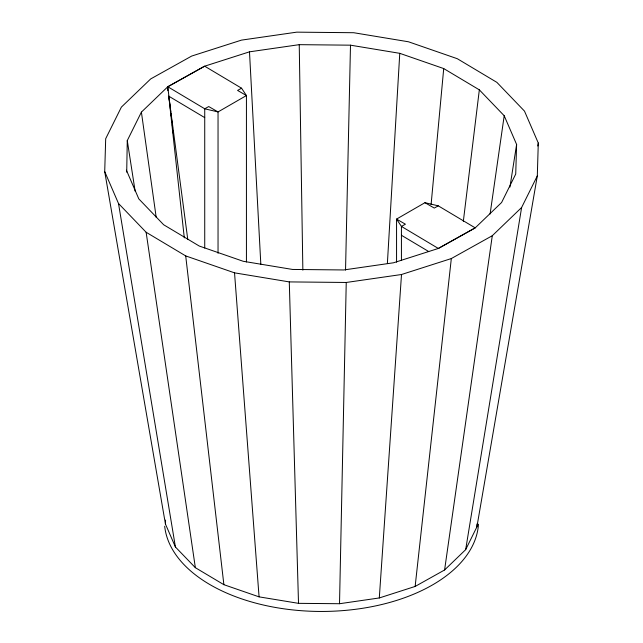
<?xml version="1.0" encoding="UTF-8"?>
<svg xmlns="http://www.w3.org/2000/svg" width="643" height="643" viewBox="0 0 643 643"><rect width="100%" height="100%" fill="white"/><g stroke="black" fill="none" stroke-linecap="round" stroke-linejoin="round"><path stroke-width="0.96" d="M339.52 603.721L346.239 282.47L401.505 274.513L451.322 258.558L492.289 235.716L521.61 207.52L537.307 175.909L538.287 143.027L524.495 111.118L496.87 82.36L457.294 58.706L408.466 41.779L353.714 32.721L296.761 32.15L241.495 40.115L191.678 56.062L150.711 78.912L121.39 107.1L105.693 138.711L104.713 171.593L165.436 524.021L175.418 546.992L195.351 567.681L223.885 584.688L259.073 596.857L298.513 603.343L339.52 603.721L379.298 597.958L415.137 586.448L444.594 569.979L465.661 549.661L476.905 526.89L537.307 175.909M345.54 270.156L350.491 45.179L299.236 44.664L249.492 51.834L204.659 66.189L167.791 86.749L141.396 112.123L127.274 140.576L126.711 172.147M165.436 524.021L165.548 520.074M476.905 526.89L476.993 523.932M350.491 45.179L399.769 53.329L443.718 68.568L479.332 89.851L504.2 115.74L516.61 144.458L515.726 174.044L501.604 202.497L475.209 227.871L438.349 248.455L393.508 262.786L343.764 269.956L292.509 269.441L243.231 261.291L199.282 246.052L163.668 224.769L138.8 198.88L126.39 170.17M387.375 263.493L399.769 53.329M379.298 597.958L401.505 274.513M431.099 204.53L443.718 68.568M415.137 586.448L451.322 258.558M463.33 221.401L479.332 89.851M490.095 213.998L504.2 115.74M444.594 569.979L492.289 235.716M509.931 187.089L516.61 144.458M465.661 549.661L521.61 207.52M537.789 145.993L538.287 143.027M401.425 260.351L401.425 226.424L405.411 224.198L396.562 219.086L401.425 226.424L438.349 248.455L475.209 227.871L438.261 205.84L424.951 202.69L396.562 219.086L396.562 262.199M167.807 90.687L167.807 86.757L204.643 66.173L241.567 88.204L246.43 95.542L246.43 261.982M241.567 88.204L237.58 90.43L246.43 95.542L218.041 111.93L204.731 108.788L167.807 86.757M438.261 205.84L434.266 208.075L424.951 202.69M104.713 171.593L118.505 203.501L146.13 232.26L185.706 255.914L234.534 272.841L289.286 281.907L346.239 282.47M184.3 237.886L168.787 96.193L204.731 117.629M401.425 235.266L428.72 251.542M118.505 203.501L175.418 546.992M127.274 140.576L135.134 191.188M146.13 232.26L195.351 567.681M141.396 112.123L156.201 217.398M168.787 96.193L187.748 239.284M167.791 86.749L170.017 105.685M170.25 107.678L170.725 111.665M170.958 113.658L171.311 116.648M171.657 119.646L172.011 122.636M172.244 124.629L172.597 127.619M172.951 130.609L173.297 133.599M185.706 255.914L223.885 584.688M234.534 272.841L259.073 596.857M249.492 51.834L260.825 264.281M289.286 281.907L298.513 603.343M299.236 44.664L302.861 270.164M218.041 253.302L218.041 111.93L208.726 106.553L204.731 108.788L204.731 248.069M478.488 524.182A157.101 90.703 0 0 1 323.292 611.445A157.101 90.703 0 0 1 164.688 526.247"/></g></svg>
